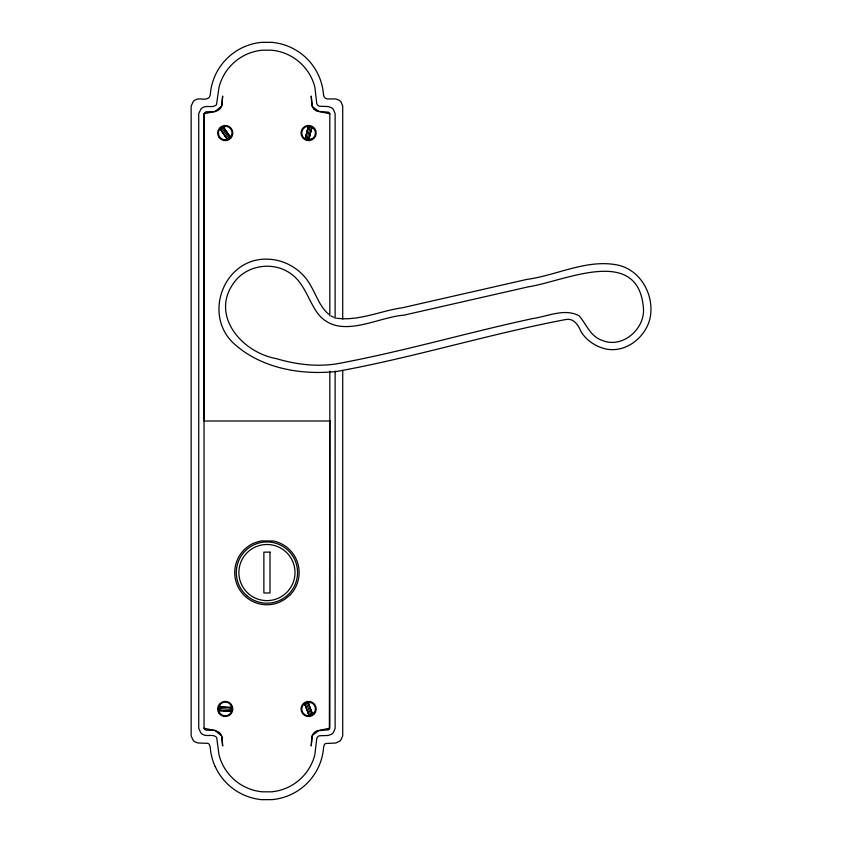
<?xml version="1.0" encoding="UTF-8"?>
<svg xmlns="http://www.w3.org/2000/svg" width="842" height="842" viewBox="0 0 842 842"><rect width="100%" height="100%" fill="white"/><g stroke="black" fill="none" stroke-linecap="round" stroke-linejoin="round"><path stroke-width="1.26" d="M231.561 711.164L231.771 707.606L218.941 706.838L218.731 710.395L231.561 711.164L218.731 710.395L220.415 710.511M305.278 138.825L308.404 126.363L311.856 127.226L308.73 139.688L305.278 138.825L308.404 126.363L308.025 127.795M306.983 139.519L310.235 126.553M311.54 128.479L308.73 139.688L311.856 127.226M305.583 137.562L308.404 126.363L307.972 128.005M307.709 129.068L308.404 126.363M229.024 138.551L230.319 137.362L223.067 126.753L220.12 128.763L221.678 131.078L227.372 139.372L229.024 138.551L221.478 127.521M311.003 715.205L314.834 711.743A6.82 6.82 0 0 0 311.393 702.733L306.172 702.596A6.82 6.82 0 0 0 302.236 711.406A6.82 6.82 0 0 0 311.045 715.332L312.624 714.448L307.94 702.344L304.615 703.617L305.593 706.227L309.203 715.616L311.003 715.205L306.214 702.723M272.166 42.342L261.694 42.342A56.761 56.761 0 0 0 210.268 94.978L209.469 96.925A5.547 5.547 0 0 1 208.458 98.019C204.585 100.829 199.028 97.272 195.028 100.072A9.146 9.146 0 0 0 193.386 101.335L191.145 106.081L191.145 735.919L193.26 740.528A9.03 9.03 0 0 0 194.87 741.834L198.059 743.012L207.763 743.318A3.526 3.526 0 0 1 209.384 744.528L210.226 747.022A56.119 56.119 0 0 0 215.163 766.578M230.476 707.533L231.771 707.606L218.941 706.838M221.709 707.017L220.236 706.922M230.087 707.522L231.771 707.606L229.013 707.448M218.583 708.564L231.918 709.364M230.255 711.101L218.731 710.395L221.52 710.585M336.579 318.213C358.839 321.276 380.679 310.814 402.476 307.74L526.703 279.439C557.183 275.334 587.253 258.547 618.407 265.198C641.299 270.566 654.602 295.774 650.087 318.076C645.646 337.831 624.732 354.061 604.23 348.588C594.694 345.978 585.874 339.894 580.854 331.274C578.222 324.907 573.539 317.718 565.508 319.581C488.981 334.085 414.201 357.366 337.526 371.322C300.805 375.637 259.136 368.112 231.897 341.684C203.406 312.035 225.056 258.22 266.925 259.147C285.354 259.347 302.815 270.187 311.224 286.575C316.655 295.963 320.128 307.046 328.675 314.224M331.222 315.982L333.842 317.287M223.793 127.826L230.319 137.362L223.067 126.753M224.004 128.142L230.319 137.362M220.941 129.994L220.12 128.763L227.372 139.372M221.067 130.163L220.12 128.763L226.624 138.299M220.12 128.763L221.678 131.078M231.908 707.564L230.35 704.438A6.82 6.82 0 0 0 220.72 703.859L218.446 708.554A6.82 6.82 0 0 0 224.846 715.774A6.82 6.82 0 0 0 232.055 709.374M312.003 712.974L312.529 714.342L307.94 702.344M311.919 712.774L312.529 714.342L308.53 703.912M305.13 705.007L304.615 703.617L309.203 715.616M305.204 705.207L304.615 703.617L308.73 714.405M304.615 703.617L305.593 706.227M323.633 94.978L323.738 95.683A4.515 4.515 0 0 0 325.265 98.082L326.496 98.767A3.4 3.4 0 0 0 327.549 98.935L335.8 98.967L338.968 100.124A8.978 8.978 0 0 1 341.042 101.956L342.705 106.081L342.705 319.097M204.027 728.172L204.669 729.288A3.821 3.821 0 0 0 205.353 729.814L206.006 730.119A1.389 1.389 0 0 0 206.458 730.182L215.068 730.424L218.962 732.203A9.43 9.43 0 0 1 221.057 734.634L222.088 737.308L222.646 745.959L221.625 735.908L215.036 730.488L204.048 728.288L204.027 113.828L204.669 112.712A3.821 3.821 0 0 1 205.353 112.186L206.006 111.881A1.389 1.389 0 0 1 206.458 111.818L215.068 111.576L218.436 110.186A9.388 9.388 0 0 0 221.057 107.366L222.088 104.692L222.646 96.041L221.625 106.092L215.036 111.512L204.048 113.712L204.027 421L330.58 421L329.822 420.979L329.38 729.077A3.642 3.642 0 0 1 328.538 729.814L317.35 730.74A7.915 7.915 0 0 0 315.982 731.34A8.231 8.231 0 0 0 314.792 732.14A8.536 8.536 0 0 0 311.761 737.392L311.214 745.959L312.393 735.413L318.897 730.456L329.822 728.172L329.822 371.101M329.822 113.828L329.38 112.923A3.642 3.642 0 0 0 328.538 112.186L317.35 111.26A7.915 7.915 0 0 1 315.361 110.281A8.231 8.231 0 0 1 314.266 109.397M342.705 370.375L342.705 735.919L340.947 739.855A10.662 10.662 0 0 1 339.41 741.339L335.748 743.023L325.622 743.518A3.379 3.379 0 0 0 324.37 744.633L323.633 747.022A56.761 56.761 0 0 1 272.166 799.616L261.694 799.658A56.919 56.919 0 0 1 215.215 766.557M335.127 318.55L335.127 113.659L333.464 109.534A8.978 8.978 0 0 0 331.39 107.702L328.222 106.545L320.086 106.26A2.958 2.958 0 0 1 319.16 106.113L318.602 105.86A3.6 3.6 0 0 1 317.855 105.313A3.905 3.905 0 0 1 316.708 103.124L314.876 87.168A49.446 49.446 0 0 0 271.503 50.183L262.367 50.173A49.446 49.446 0 0 0 219.036 87.179L216.531 104.513A4.831 4.831 0 0 1 215.647 105.46C211.868 108.039 206.479 104.987 202.606 107.65A9.146 9.146 0 0 0 200.964 108.913L198.723 113.659L198.723 728.341L200.964 733.087A9.146 9.146 0 0 0 202.606 734.35C206.479 737.013 211.868 733.961 215.647 736.539A4.778 4.778 0 0 1 216.71 737.76L218.994 754.832A49.446 49.446 0 0 0 262.357 791.817L271.492 791.827A49.446 49.446 0 0 0 314.834 754.821L316.76 738.571A3.926 3.926 0 0 1 318.087 736.487A3.6 3.6 0 0 1 318.602 736.14L319.16 735.887A2.958 2.958 0 0 1 320.086 735.74L328.222 735.455L331.39 734.298A8.978 8.978 0 0 0 333.464 732.466L335.127 728.341L335.127 371.09M329.822 315.971L329.811 113.733L318.897 111.544L312.393 106.587L311.214 96.041L311.761 104.608A8.536 8.536 0 0 0 314.276 109.397M272.092 42.374A56.761 56.761 0 0 1 323.517 94.978M643.498 309.014C644.614 329.496 621.954 348.935 602.072 340.326C590.431 336.526 586.464 324.412 579.285 315.939C564.961 307.867 547.847 316.392 532.997 318.497C467.342 332.601 402.697 351.682 336.632 363.839C316.476 367.028 295.847 364.449 276.408 358.639C239.465 351.988 207.143 311.214 237.718 278.123C251.263 264.556 273.966 262.23 289.869 273.029C304.562 282.565 308.161 300.794 318.255 314.055C339.694 340.578 377.395 317.024 403.907 315.171L528.418 286.817C564.898 281.196 639.036 244.359 643.498 309.014M231.95 134.299L229.098 138.667A6.82 6.82 0 0 1 219.615 136.888A6.82 6.82 0 0 1 221.404 127.405L226.509 126.332A6.82 6.82 0 0 1 231.96 134.299M289.701 595.336L284.764 599.367L279.249 602.314A32.206 32.206 0 0 1 237.17 584.885A32.206 32.206 0 0 1 254.6 542.806L260.894 540.943L273.208 540.974A32.206 32.206 0 0 1 289.701 595.336M312.108 138.888L306.951 139.656A6.82 6.82 0 0 1 301.994 131.373A6.82 6.82 0 0 1 310.266 126.416L314.455 129.531A6.82 6.82 0 0 1 312.108 138.888M269.998 552.142L263.872 552.142L263.872 592.978L269.998 592.978L269.998 552.142M246.738 595.589A30.628 30.628 0 0 0 296.973 578.538A30.628 30.628 0 0 0 257.094 543.553A30.628 30.628 0 0 0 246.738 595.589M248.432 593.652A28.06 28.06 0 0 0 294.458 578.033A28.06 28.06 0 0 0 257.915 545.984A28.06 28.06 0 0 0 248.432 593.652M302.594 137.646A7.578 7.578 0 0 0 315.613 135.941A7.578 7.578 0 0 0 307.614 125.521A7.578 7.578 0 0 0 302.594 137.646M219.236 137.646A7.578 7.578 0 0 0 232.255 135.941A7.578 7.578 0 0 0 224.256 125.521A7.578 7.578 0 0 0 219.236 137.646M302.594 713.574A7.578 7.578 0 0 0 315.613 711.869A7.578 7.578 0 0 0 307.614 701.449A7.578 7.578 0 0 0 302.594 713.574M219.236 713.574A7.578 7.578 0 0 0 232.255 711.869A7.578 7.578 0 0 0 224.256 701.449A7.578 7.578 0 0 0 219.236 713.574"/></g></svg>
